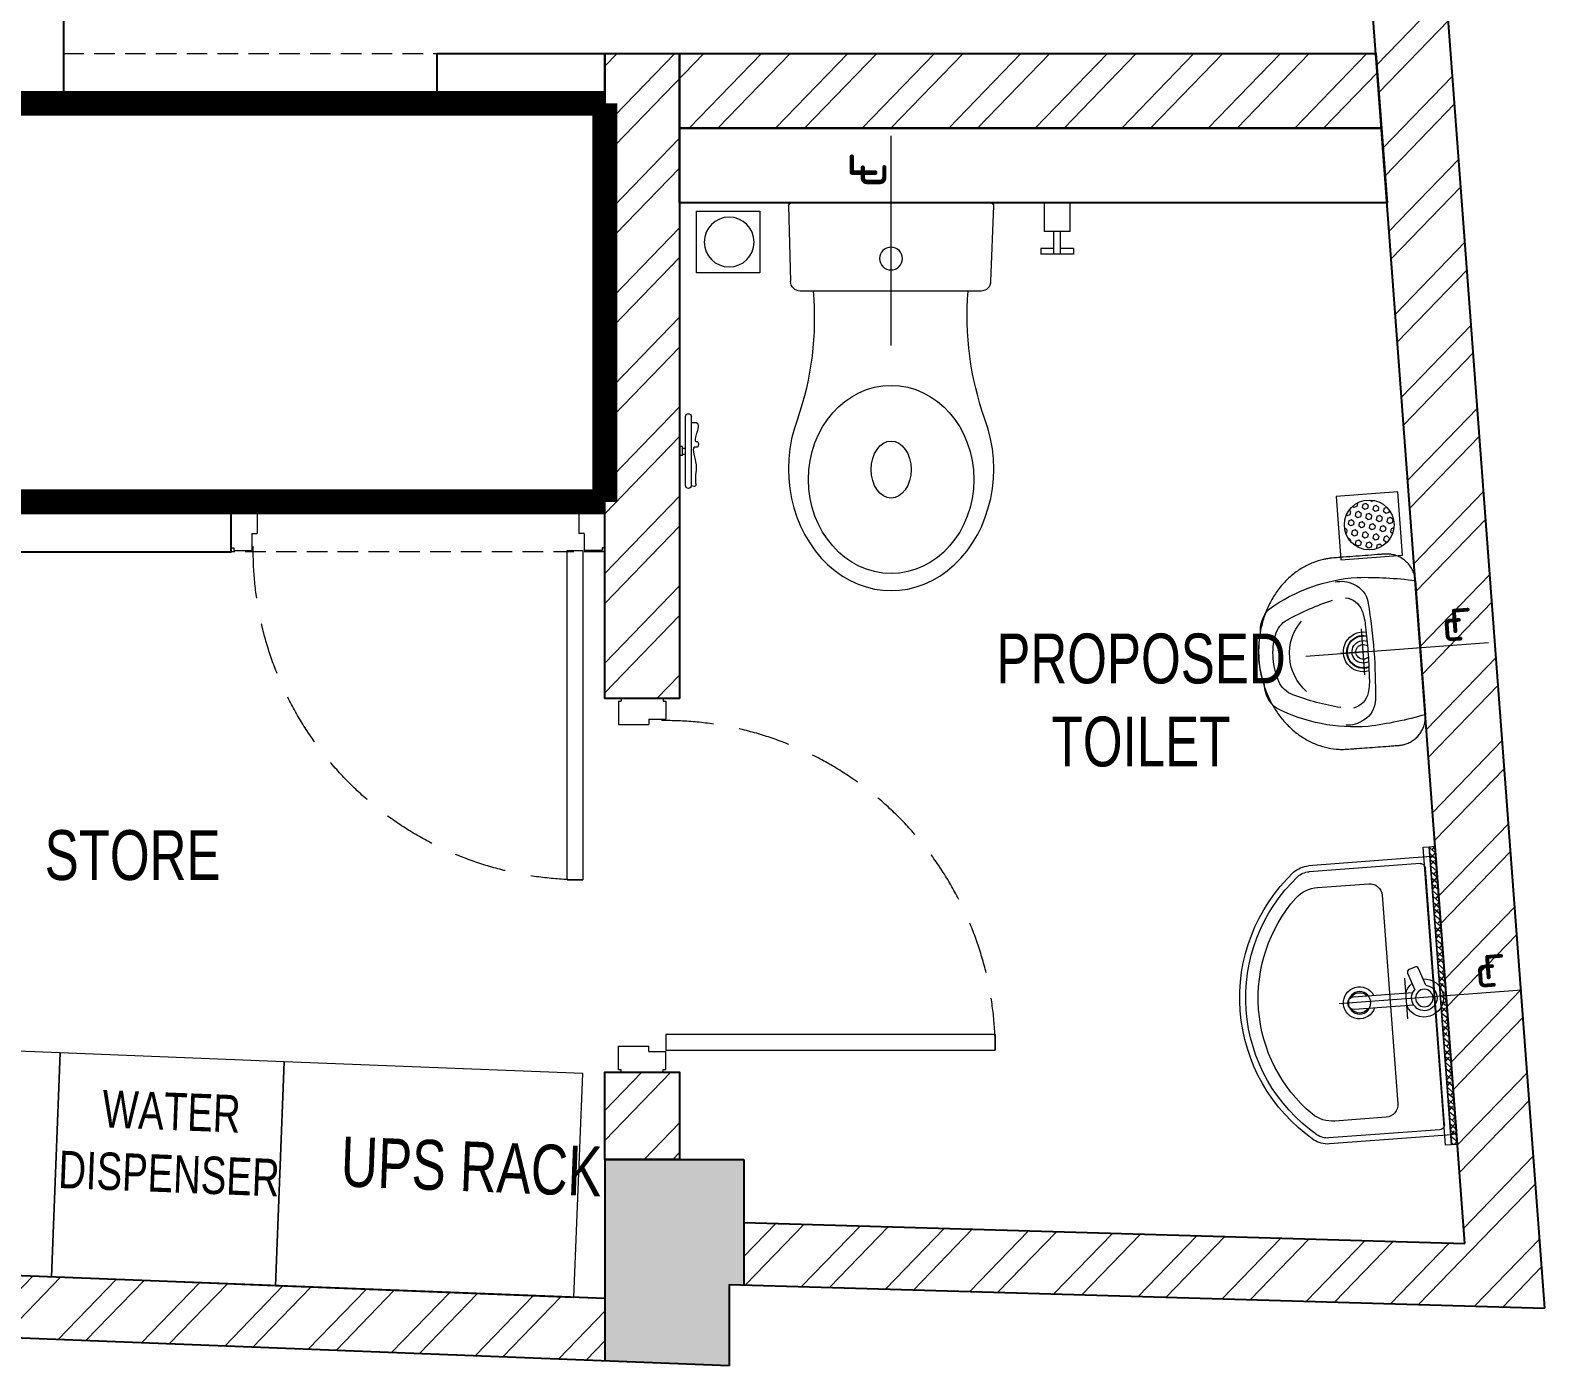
# Model space of a CAD drawing. Header units: feet. Extents: x 9718870 to 9738229, y -6297648 to -6292981.
# Drawn here: x 9735189 to 9738229, y -6297648 to -6294967 of the extents above; entities that cross this region are included whole.
import ezdxf

# ---------------------------------------------------------------- set-up
doc = ezdxf.new("R2010")
doc.units = ezdxf.units.FT
doc.header["$LTSCALE"] = 33
doc.header["$MEASUREMENT"] = 0
for name, pattern in [('a_p6_plan_L18$0$HIDDEN', [0.375, 0.25, -0.125]), ('ACAD_ISO03W100', [30, 12, -18]), ('CENTER', [2, 1.25, -0.25, 0.25, -0.25]), ('DOT2', [0.125, 0, -0.125]), ('HIDDEN', [9.524999999999995, 6.349999999999997, -3.174999999999998]), ('HIDDEN2', [4.7624999999999975, 3.174999999999998, -1.587499999999999])]:
    doc.linetypes.add(name, pattern=pattern)
doc.layers.add('A-WALL', color=1, linetype='Continuous')
doc.layers.add('column', color=10, linetype='Continuous')
for name, color, linetype, lineweight in [('A-WALL HATCH', 251, 'Continuous', 0), ('centerline-toilets', 2, 'CENTER', 13), ('column hatch', 5, 'Continuous', 0), ('Door', 2, 'Continuous', 13), ('ele', 252, 'Continuous', 13), ('Fhitting', 152, 'Continuous', 30), ('LENS-CURTAIN', 5, 'a_p6_plan_L18$0$HIDDEN', 9), ('LENS-DOOR', 34, 'Continuous', 20), ('LENS-PARTITION', 21, 'Continuous', 25), ('LENS-TEXT', 31, 'Continuous', 5), ('LENS_DIMENSION', 193, 'Continuous', 0), ('LENS_TEXT', 31, 'Continuous', 5), ('LK-FF&E WALL', 1, 'Continuous', 9), ('LK-TILES FINISH', 251, 'Continuous', 5), ('Mirror', 150, 'Continuous', 20), ('Panelling', 65, 'Continuous', 18), ('PARTITION', 22, 'Continuous', 30), ('Toilet', 5, 'Continuous', 9)]:
    doc.layers.add(name, color=color, linetype=linetype, lineweight=lineweight)
doc.styles.add('LK TXT', font='GILC____.TTF', dxfattribs={"height": 100})
doc.styles.get("Standard").update_dxf_attribs({"font": 'GILC____.TTF'})
pattern_1 = [(45.97157496966199, (-3680378.251317228, 5459376.023161983), (-89.7845111904361, 86.79001771686914), []), (45.97157496966199, (-3680319.393141025, 5459377.021326473), (-89.7845111904361, 86.79001771686914), [])]

# ---------------------------------------------------------------- blocks, each defined once
blk = doc.blocks.new('Wash Basin')
at = {"layer": 'PARTITION', "lineweight": 9}
h = blk.add_hatch(dxfattribs=at)
h.set_pattern_fill('ANSI38', color=256, scale=70, angle=989.9999999999998, style=0, double=1)
h.set_pattern_definition([(314.9999999999998, (-64.71346578747034, -33.32481618935708), (6.187184335382297, 6.187184335382283), []), (44.99999999999993, (-64.71346578747034, -33.32481618935708), (6.187184335382312, 18.56155300614686), [21.875, -13.125])])
h.paths.add_polyline_path([(300.0941287651658, -21.98777738737408), (-300.0941287651658, -22.00000000058208), (-300.0941287651658, -34.00000000058208), (300.0941287651658, -33.98777738737408)])
at = {"layer": 'centerline-toilets', "linetype": 'HIDDEN', "ltscale": 10}
blk.add_line((0, -238.0678792903709), (0, 129.808006190935), dxfattribs=at)
at = {"layer": 'Mirror', "ltscale": 0.5}
blk.add_lwpolyline([(-300.0941287651658, -34.00000000058208), (-300.0941287651658, -46.00000000058208), (300.0941287651658, -46.00000000058208), (300.0941287651658, -34.00000000058208)], close=True, dxfattribs=at)
at = {"layer": 'Panelling', "lineweight": 9}
blk.add_lwpolyline([(-300.0941287651658, -22.00000000058208), (-300.0941287651658, -34.00000000058208), (300.0941287651658, -34.00000000058208), (300.0941287651658, -22.00000000058208)], close=True, dxfattribs=at)
at = {"layer": 'Toilet', "ltscale": 100}
for p, q in [((-270, -22.00000000058208), (270, -22.00000000058208)), ((-280, -32.00000000058208), (-280, -278.3423135242919)), ((-268, -55.00000000058207), (-268, -278.3423135242919)), ((-258, -45.00000000058207), (258, -45.00000000058207)), ((268, -55.00000000058207), (268, -278.3423135242919)), ((280, -32.00000000058208), (280, -278.3423135242919)), ((-14.75394256017171, -88.57836779823992), (-14.58294607303105, -207.8757586760221)), ((10.97367832274176, -207.8757587235195), (10.80268183583394, -88.55792254640254))]:
    blk.add_line(p, q, dxfattribs=at)
blk.add_lwpolyline([(23.11144540272653, -61.62355844548438), (57.69729334814474, -73.5425448747119, -0.4142135623700193), (61.41500012157485, -81.17003832559566), (57.50521344458684, -92.51523855014239, -0.4142135623687794), (49.87771999370306, -96.23294532380532), (16.08098082058132, -84.58590182231274)], format="xyb", dxfattribs=at)
blk.add_lwpolyline([(40.65695853624492, -103.2068005428882), (-41.09953799587674, -103.2068005428882)], dxfattribs=at)
blk.add_lwpolyline([(-235, -264.0271915069043, 0.1918964941694492), (-217.1874080155976, -308.7300831892808, 0.4202357661762754), (217.1874080155976, -308.7300831893172, 0.191896494169451), (235, -264.0271915069115), (235, -160.5000000005821, 0.4142135623730951), (210, -135.5000000005821), (-210, -135.5000000005821, 0.4142135623730951), (-235, -160.5000000005821)], format="xyb", close=True, dxfattribs=at)
for centre, radius in [((-1.975630321074277, -66.50000000058208), 17.5), ((-1.975630321074277, -196.7635957537459), 22.5)]:
    blk.add_circle(centre, radius, dxfattribs=at)
for centre, radius, start, end in [((-270, -32.00000000058208), 10, 90, 180), ((270, -32.00000000058208), 10, 0, 90), ((-258, -55.00000000058207), 10, 90, 180), ((258, -55.00000000058207), 10, 0, 90), ((-1.975630321074277, -197.065354476148), 32.14736256360053, 113.0897544120751, 66.24597926171971), ((-1.975630321074277, -196.7635957537459), 20.45924138120723, 128.0403438055863, 237.2899289984687), ((-1.975630321074277, -196.7635957537459), 20.45924138120723, 304.4732923270086, 50.73322655079215), ((-230, -278.3423135242919), 50, 180, 218.4460647329942), ((-230, -278.3423135242919), 38, 180, 218.4460647329942), ((0, -89.25957125263085), 335.7404287479508, 219.3129523468507, 320.6870476531492), ((230, -278.3423135242919), 38, 321.5539352670057, 0), ((230, -278.3423135242919), 50, 321.5539352670057, 0), ((0, -89.26318603751132), 347.736813963071, 219.2825773815098, 320.7174226184902)]:
    blk.add_arc(centre, radius, start, end, dxfattribs=at)
for centre, major_axis, ratio, start_param, end_param in [((-1.975630321074277, -66.50000000058208), (-0.0007244262846731, 38.33493659709939), 0.9999999997470119, 4.720493185551212, 9.081981632517541), ((-1.975630321074277, -66.50000000058208), (-0.161652407392657, -25.55611315046938), 0.9999999997364025, 1.769108159146172, 7.074098355705205), ((-1.975630321074277, -66.50000000058208), (-0.0007244262846731, 38.33493659709939), 0.9999999997470119, 3.484555387064545, 4.08357603994855), ((-1.80463387700729, -207.8757586997708), (-9.035631208577575, 9.035631208577575), 0.9999999999964067, 0.7853981615407268, 3.926990815130519)]:
    blk.add_ellipse(centre, major_axis=major_axis, ratio=ratio, start_param=start_param, end_param=end_param, dxfattribs=at)
at = {"layer": 'centerline-toilets', "linetype": 'DOT2', "insert": (33.33187728072517, 61.84688704169094), "char_height": 75, "width": 495.826660318515, "attachment_point": 5, "rotation": 90}
blk.add_mtext('{\\fISOCPEUR|b0|i0|c0|p34;℄}', dxfattribs=at)
blk = doc.blocks.new('DLF-RSP-AR-CD-DWG-4DT-3113$0$X-TYPICAL TOILET UPPER FLOORS - 02$0$urinals')
at = {"layer": 'Toilet'}
for p, q in [((-4.5475e-12, -15.56661428403458), (-4.5475e-12, 8.286377168158651)), ((-46.09715475669872, -115.0000000000218), (46.09715475669327, -115.0000000000218)), ((-2.7285e-12, -105.4429753783333), (-2.7285e-12, -161.0971547567169))]:
    blk.add_line(p, q, dxfattribs=at)
blk.add_lwpolyline([(134.9999999999991, 0), (-134.9999999999991, 0, 0.0369487664006767), (-149.9999999999982, -116.1503670555612, 0.1380941034158666), (-99.77423321075003, -297.0872948749238, 0.2217213641091726), (-52.01775628641091, -317.8890631478586, 0.0626559245730378), (-8.49796933122e-05, -325.0000017671497, 0.0626559245730475), (52.01758632703338, -317.8890631478586, 0.2217207008690154), (99.77423321075003, -297.0872948749238, 0.1380941034158641), (149.9999999999982, -116.1503670555685, 0.0369487664006777)], format="xyb", close=True, dxfattribs=at)
for centre, radius, start, end in [((-94.27481093352071, -144.9234715912316), 47.11810289109449, 93.37081731520148, 154.4824387253665), ((-71.39627009237483, -149.8700101487557), 40.22765506777335, 106.7015627441882, 169.7250358418294), ((3.245766915242711, -1238.155136518551), 1144.670244824663, 90.16246512528313, 95.02645179237909), ((-50.51241933281471, -225.3451602337737), 118.5326152894133, 89.54541335481511, 105.8857460775884), ((-0.1277772639159593, -996.2166668547361), 890.7737006409425, 89.99178119205142, 93.18195442305822), ((-2.7285e-12, -115.0000000000218), 40, 167.4279671994436, 12.57203280055641), ((-2.7285e-12, -115.0000000000218), 33, 164.1813978616258, 15.81860213837415), ((-2.7285e-12, -115.0000000000218), 32, 163.604929760328, 16.39507023967201), ((-2.7285e-12, -115.0000000000218), 22.62135413059903, 155.6653304376655, 24.33466956233444), ((-2.7285e-12, -115.0000000000218), 14.7323792469192, 139.9108800322804, 40.08911996771955), ((-3.245766915251806, -1238.155136518551), 1144.670244824663, 84.9735482076209, 89.83753487471687), ((0.1277772639068644, -996.2166668547361), 890.7737006409425, 86.81804557694178, 90.0082188079486), ((50.51241933280562, -225.3451602337737), 118.5326152894133, 74.1142539224116, 90.45458664518488), ((71.39627009236665, -149.8700101487557), 40.22765506777335, 10.27496415817055, 73.29843725581178), ((94.27481093351253, -144.9234715912316), 47.11810289109449, 25.51756127463352, 86.62918268479851), ((-90.95333014834432, -152.7329236622463), 53.77394921319929, 148.4868266886055, 188.6401109395215), ((90.95333014833614, -152.7329236622463), 53.77394921319929, 351.3598890604785, 31.51317331139444), ((413.8982963433118, -38.37868533186702), 538.1616565584166, 193.993991329024, 204.5632062434074), ((-413.8982963433209, -38.37868533186702), 538.1616565584166, 335.4367937565926, 346.006008670976), ((-1.627792572718135, -165.2706388237202), 97.64476427368265, 224.9999999998895, 270.9551967833812), ((1.62779257270995, -165.2706388237202), 97.64476427368265, 269.0448032166188, 315.0000000001105), ((-30.08631462571975, -241.3059337647355), 50, 204.5632062434074, 250.460635897111), ((30.08631462571157, -241.3059337647355), 50, 289.539364102889, 335.4367937565926), ((-1.533770255527997, -160.8517433121305), 135.3705133602697, 250.460635897111, 270.6491845270783), ((1.533770255519812, -160.8517433121305), 135.3705133602697, 269.3508154729217, 289.539364102889)]:
    blk.add_arc(centre, radius, start, end, dxfattribs=at)
blk.add_open_spline([(135.0000000000218, 0), (105.3353530385498, 0), (75.67070607707728, 0), (-13.32323480733907, 2.274e-13), (-72.65252873028328, 2.274e-13), (-132.6900719520337, 2.274e-13), (-133.3983212508398, 2.274e-13), (-134.281768448908, 2.274e-13), (-134.4569663481699, 2.274e-13), (-134.747600608502, 2.274e-13), (-134.8630369695722, 2.274e-13), (-135.0060892340055, 2.274e-13), (-135.0064624712894, -1.193277512e-07), (-135.0170531848381, -2.2849590096e-06), (-135.0223488443722, -4.0993359107e-06), (-135.0382367304996, -1.1737902696e-05), (-135.0488298646186, -1.97575291168e-05), (-135.0806128910378, -5.26041751527e-05), (-135.1018064074043, -8.62189622239e-05), (-135.1654014043424, -0.0002222625089416), (-135.207817332803, -0.0003598904754654), (-135.3351225205075, -0.0009139553433215), (-135.4200691828771, -0.001471573562867), (-135.6751356392894, -0.0037122140454358), (-135.8454819154825, -0.005963027991811), (-136.3574010580367, -0.0150109124137998), (-136.6998544433754, -0.0241035279482276), (-137.7305242649482, -0.0607541935196423), (-138.4220536117127, -0.097686986413919), (-140.5080748643645, -0.2474448411821868), (-141.9140495439027, -0.3992694707415012), (-146.1615007839476, -1.02114614714037), (-149.0331357298746, -1.658535092420152), (-154.7518101202553, -3.41613828127015), (-157.5984620125504, -4.536659711778838), (-163.1465284251908, -7.264764980859354), (-165.8474082270705, -8.872454711613045), (-170.981741827156, -12.53873878342233), (-173.4146413081869, -14.5971666483058), (-177.906166885367, -19.08908202548741), (-179.9643754122968, -21.52215186033345), (-183.6301907623958, -26.65676477099555), (-185.2376312556147, -29.35775349851633), (-187.9652297344436, -34.90597265862334), (-189.0854937427912, -37.75266842165093), (-190.8425938294221, -43.47137026403243), (-191.4797371708415, -46.34298888964758), (-191.9919097605824, -49.84306461127676), (-192.077374217121, -50.50936302376794), (-192.2977468813131, -52.49991862553179), (-192.3966084331296, -53.81579509073117), (-192.4734941441805, -55.66879078878696), (-192.4883196677314, -56.21857700367218), (-192.496870256929, -56.88770939302139), (-192.4980415940107, -57.00997546670373), (-192.4992414002611, -57.19748434012058), (-192.4995479992234, -57.26283923326923), (-192.4998738983178, -57.37188175668461), (-192.4999546497274, -57.41559451898957), (-192.4999950294581, -57.47262341266742), (-192.4999998312229, -57.48595819937031), (-192.5000003243775, -57.52595679718206), (-192.4999999999782, -57.60927353243437), (-192.4999999999782, -57.72001920997377), (-192.4999999999782, -57.77539204874369), (-192.4999999999782, -57.94151056505302), (-192.4999999999782, -58.05225624259264), (-192.4999999999782, -58.38449327521129), (-192.4999999999782, -58.60598463029032), (-192.4999999999782, -59.27045869552739), (-192.4999999999782, -59.71344140568567), (-192.4999999999782, -61.04238953616004), (-192.4999999999782, -61.92835495647637), (-192.4999999999782, -64.58625121742534), (-192.4999999999782, -66.35818205805799), (-192.4999999999782, -71.67397457995594), (-192.4999999999782, -75.21783626122124), (-192.4999999999782, -85.84942130501715), (-192.4999999999782, -92.93714466754773), (-192.4999999999782, -114.2003147551393), (-192.4999999999782, -128.3757614802005), (-192.4999999999782, -146.0625065335298), (-192.4999999999782, -144.5738048617977), (-192.4999999999782, -149.2112419741259), (-192.4999999999782, -150.3373807581863), (-192.4999999999782, -153.7157971103672), (-192.4999999999782, -155.9680746784879), (-192.4999999999782, -158.5060066698138), (-192.4999999999782, -158.7916610930192), (-192.4999999999782, -159.2427020504906), (-192.4999999999782, -159.4080885847565), (-192.4999999999782, -159.6877588407215), (-192.4999999999782, -159.8020425624204), (-192.4999999999782, -159.9401879191086), (-192.4999999999782, -159.9640495540977), (-192.4999999999782, -160.0097689728666), (-192.499996421247, -160.0440525330155), (-192.4999643757641, -160.104952970559), (-192.4999385281542, -160.1354066471763), (-192.4998314906368, -160.2267780325826), (-192.4997208060357, -160.2877060969351), (-192.4992706129669, -160.4705315680455), (-192.4988129651545, -160.5924702530042), (-192.4969661832839, -160.9584502616815), (-192.4951032094926, -161.2026555415623), (-192.4876087275813, -161.9359178476325), (-192.4800716371877, -162.4256213779233), (-192.4497571986702, -163.8972417424418), (-192.4192763048381, -164.8816689491061), (-192.2963859407732, -167.8443601815493), (-192.1725217451708, -169.8320432125226), (-191.6702797904039, -175.8273667212115), (-191.1611082412308, -179.8674218867413), (-189.2689630843825, -190.9417939809036), (-187.5187975353817, -198.0301520545986), (-182.8335725814559, -212.1757821290298), (-179.8980525958225, -219.2325052385784), (-172.8234117350846, -233.0968568300414), (-168.6841000434473, -239.9037905012674), (-159.2549403987001, -253.0454586305236), (-153.9652371668557, -259.379470229105), (-142.3610169376685, -271.3688433516364), (-136.0469754966913, -277.0235842421638), (-122.5830627030569, -287.4852784505018), (-115.4339174138625, -292.2918274844595), (-100.5336337623292, -300.9411013099287), (-92.78333124286517, -304.7837051255591), (-76.93540386034736, -311.4502324650508), (-68.83856359988783, -314.2743166926488), (-52.54813771902468, -318.9094578767903), (-44.3551540822018, -320.7208905446411), (-28.09766422605981, -323.3885338293181), (-20.03351017174828, -324.2452316631242), (-9.424407998249535, -324.8186507928577), (-6.740670549843343, -324.9146929727227), (-2.541294352623708, -324.9908912051677), (-1.014315851566152, -325.0028880619856), (2.036791116084486, -324.9959492932932), (3.569827181100436, -324.9769325151441), (8.189732633019958, -324.8718838178048), (11.29743471029269, -324.7378363960885), (20.68934946575928, -324.1333461154121), (27.04290265062991, -323.4601654556735), (41.80139781238676, -321.2305755023596), (50.23999478411247, -319.4658943264186), (67.03734023472111, -314.8652250617469), (75.39541298363952, -312.0287856304914), (91.75936961286243, -305.2736148746307), (99.7643516501057, -301.3546813595407), (115.1434400448929, -292.4912148852103), (122.5165764177182, -287.5468142099547), (136.3756982075897, -276.758097672075), (142.8608430866302, -270.9142526187757), (154.7380516223206, -258.5122041911341), (160.1295767143733, -251.9547274426545), (169.6852635787454, -238.3524876585086), (173.8492842636328, -231.3085654467875), (180.8978067359608, -216.9779216659792), (183.7825645728694, -209.6919949490896), (188.3007156192507, -195.1140848347474), (189.9346737316168, -187.8227087036603), (191.1840609344508, -179.3163223890908), (191.3580380264129, -178.0039348904486), (191.8233173539161, -174.0784034933799), (192.057946061775, -171.4769170618926), (192.282645325045, -167.9054949954279), (192.3343052322775, -166.9187583098144), (192.4580821737554, -163.9678661429329), (192.4989909393634, -162.013038042752), (192.5000275633615, -159.9821342127634), (192.5000000000218, -159.9224785452215), (192.5000000000218, -159.79307529839), (192.5000000000218, -159.7283736749743), (192.5000000000218, -159.5342688047269), (192.5000000000218, -159.4048655578954), (192.5000000000218, -159.0166558174007), (192.5000000000218, -158.7578493237377), (192.5000000000218, -157.9814298427484), (192.5000000000218, -157.4638168554225), (192.5000000000218, -155.9109778934439), (192.5000000000218, -154.8757519187916), (192.5000000000218, -151.7700739948347), (192.5000000000218, -149.6996220455301), (192.5000000000218, -143.4882661976162), (192.5000000000218, -144.347362299007), (192.5000000000218, -131.9246506031793), (192.5000000000218, -123.642842805961), (192.5000000000218, -98.79741941430552), (192.5000000000218, -82.23380381986885), (192.5000000000218, -64.84578365063203), (192.5000000000218, -64.0213790758321), (192.5000000000218, -61.54816535143254), (192.5000000000218, -59.89935620183292), (192.5000000000218, -58.00998844622473), (192.5000000000218, -57.76942984021594), (192.5000000000218, -57.49274907784002), (192.499998838924, -57.47911258059002), (192.4999756668194, -57.44431269662868), (192.4999561805543, -57.4269094915121), (192.4998739944462, -57.37469011354438), (192.499787567282, -57.3398641780534), (192.4994331634852, -57.23534753620175), (192.4990700643893, -57.16561799409532), (192.4975985787632, -56.95627575957587), (192.4961080012763, -56.81650945311571), (192.4900940107291, -56.39661016926675), (192.4840282944246, -56.11587673401686), (192.4595555625769, -55.2713907425973), (192.4348721360084, -54.70535101709879), (192.3348933918678, -52.99906669626466), (192.2336529024164, -51.85063392816892), (191.8201097009723, -48.38130602370188), (191.3976066809859, -46.03606142272087), (190.0123624707134, -40.43900391265924), (188.9035838720251, -37.18247124511481), (186.0547772968666, -30.82026903956307), (184.3144513501752, -27.71555679796666), (180.2457153816676, -21.83694617079323), (177.9175711211701, -19.06409479178683), (172.7827831035551, -14.00634504821505), (169.9769390510123, -11.72221112323927), (164.0463850254914, -7.747615767943671), (160.9227285040119, -6.057372140880033), (154.5371660888572, -3.309309329362349), (151.2761959855666, -2.251153484609176), (144.7863564140075, -0.7410639178328893), (141.558048455473, -0.2884559583496866), (137.2641564939213, -0.0330454220411411), (136.1252210402749, 0), (135.0000000000218, 0)], degree=3, knots=[0, 0, 0, 0, 0.3296071884608014, 0.3296071884608014, 0.9888215653824044, 0.9888215653824044, 0.9966910020358062, 0.9966910020358062, 0.9986376453609405, 0.9986376453609405, 0.9999202715950525, 0.9999202715950525, 1.000227114965755, 1.000227114965755, 1.000533958336457, 1.000533958336457, 1.001147645077862, 1.001147645077862, 1.002375018560673, 1.002375018560673, 1.004829765526294, 1.004829765526294, 1.009739259457536, 1.009739259457536, 1.019558247320021, 1.019558247320021, 1.039196223044989, 1.039196223044989, 1.078472174494926, 1.078472174494926, 1.1570240773948, 1.1570240773948, 1.314127883194549, 1.314127883194549, 1.471231688994297, 1.471231688994297, 1.628335494794045, 1.628335494794045, 1.785439300593793, 1.785439300593793, 1.942543106393542, 1.942543106393542, 2.09964691219329, 2.09964691219329, 2.256750717993039, 2.256750717993039, 2.413854523792787, 2.413854523792787, 2.45094359105979, 2.45094359105979, 2.525121725593796, 2.525121725593796, 2.55664088826819, 2.55664088826819, 2.563698676682492, 2.563698676682492, 2.567478738951607, 2.567478738951607, 2.570009988159922, 2.570009988159922, 2.570782632421826, 2.570782632421826, 2.572327920945634, 2.572327920945634, 2.573873209469442, 2.573873209469442, 2.576963786517057, 2.576963786517057, 2.583144940612287, 2.583144940612287, 2.595507248802747, 2.595507248802747, 2.620231865183668, 2.620231865183668, 2.669681097945509, 2.669681097945509, 2.768579563469191, 2.768579563469191, 2.966376494516556, 2.966376494516556, 3.361970356611286, 3.361970356611286, 3.459960077400161, 3.459960077400161, 3.491387206257657, 3.491387206257657, 3.55424146397265, 3.55424146397265, 3.562213215317918, 3.562213215317918, 3.566828653483477, 3.566828653483477, 3.570017966647174, 3.570017966647174, 3.57068387273989, 3.57068387273989, 3.57129385740351, 3.57129385740351, 3.57190384206713, 3.57190384206713, 3.573123811394369, 3.573123811394369, 3.575563750048849, 3.575563750048849, 3.580443627357808, 3.580443627357808, 3.590203381975726, 3.590203381975726, 3.609722891211562, 3.609722891211562, 3.648761909683234, 3.648761909683234, 3.726839946626579, 3.726839946626579, 3.861362010243008, 3.861362010243008, 3.995884073859437, 3.995884073859437, 4.130406137475866, 4.130406137475866, 4.264928201092295, 4.264928201092295, 4.399450264708724, 4.399450264708724, 4.533972328325153, 4.533972328325153, 4.668494391941582, 4.668494391941582, 4.803016455558011, 4.803016455558011, 4.93753851917444, 4.93753851917444, 5.072060582790869, 5.072060582790869, 5.118026198867305, 5.118026198867305, 5.144558031518944, 5.144558031518944, 5.171089864170584, 5.171089864170584, 5.224153529473863, 5.224153529473863, 5.330280860080422, 5.330280860080422, 5.468862833682332, 5.468862833682332, 5.607444807284243, 5.607444807284243, 5.746026780886153, 5.746026780886153, 5.884608754488064, 5.884608754488064, 6.023190728089974, 6.023190728089974, 6.161772701691885, 6.161772701691885, 6.300354675293795, 6.300354675293795, 6.438936648895706, 6.438936648895706, 6.577518622497616, 6.577518622497616, 6.60287550622664, 6.60287550622664, 6.653589273684687, 6.653589273684687, 6.673028302144214, 6.673028302144214, 6.711906359063266, 6.711906359063266, 6.71371198576324, 6.71371198576324, 6.715517612463215, 6.715517612463215, 6.719128865863165, 6.719128865863165, 6.726351372663065, 6.726351372663065, 6.740796386262864, 6.740796386262864, 6.769686413462464, 6.769686413462464, 6.827466467861662, 6.827466467861662, 6.943026576660058, 6.943026576660058, 7.174146794256852, 7.174146794256852, 7.63638722945044, 7.63638722945044, 7.659393868747179, 7.659393868747179, 7.705407147340659, 7.705407147340659, 7.712120410764156, 7.712120410764156, 7.713128470941848, 7.713128470941848, 7.71413653111954, 7.71413653111954, 7.716152651474923, 7.716152651474923, 7.720184892185691, 7.720184892185691, 7.728249373607226, 7.728249373607226, 7.744378336450297, 7.744378336450297, 7.776636262136437, 7.776636262136437, 7.841152113508718, 7.841152113508718, 7.970183816253281, 7.970183816253281, 8.148440131053812, 8.148440131053812, 8.32669644585434, 8.32669644585434, 8.504952760654874, 8.504952760654874, 8.683209075455405, 8.683209075455405, 8.861465390255937, 8.861465390255937, 9.039721705056468, 9.039721705056468, 9.217978019857, 9.217978019857, 9.283185307179586, 9.283185307179586, 9.283185307179586, 9.283185307179586], dxfattribs=at)
blk = doc.blocks.new('jALI')
at = {"layer": 'Toilet', "ltscale": 5}
h = blk.add_hatch(dxfattribs=at)
h.set_pattern_fill('HEX', color=256, scale=50, angle=135, double=1)
h.set_pattern_definition([(135, (-344825.8629864738, 460708.1869492117), (-7.654655446197432, -7.65465544619743), [6.25, -12.5]), (255, (-344825.8629864738, 460708.1869492117), (10.4564537967226, -2.80179835052517), [6.25, -12.5]), (195, (-344830.2824038562, 460712.6063665941), (2.801798350525164, -10.4564537967226), [6.25, -12.5])])
edge = h.paths.add_edge_path()
edge.add_arc((-393187.5478222936, 163647.6289079433), 50, -90, 270)
blk.add_lwpolyline([(-393249.5478222936, 163581.8745342398), (-393125.5478222936, 163581.8745342398), (-393125.5478222936, 163709.3782789116), (-393249.5478222936, 163709.3782789116)], close=True, dxfattribs=at)
blk.add_circle((-393187.5478222936, 163647.6289079433), 50, dxfattribs=at)
blk = doc.blocks.new('Urinal')
at = {"layer": 'centerline-toilets', "linetype": 'HIDDEN', "ltscale": 10}
blk.add_line((0, 230.8758839690709), (0, -137.000001512235), dxfattribs=at)
at = {"layer": 'Fhitting', "lineweight": 0, "ltscale": 0.5, "rotation": 180}
blk.add_blockref('DLF-RSP-AR-CD-DWG-4DT-3113$0$X-TYPICAL TOILET UPPER FLOORS - 02$0$urinals', (0, -4.656613e-10), dxfattribs=at)
at = {"layer": 'Fhitting', "lineweight": 0, "ltscale": 0.5, "xscale": -1, "rotation": 90}
blk.add_blockref('jALI', (163394.4367869734, -393103.5478222946), dxfattribs=at)
at = {"layer": 'centerline-toilets', "linetype": 'DOT2', "insert": (-31.35624695965089, -69.03888236299099), "char_height": 75, "width": 495.826660318515, "attachment_point": 5, "rotation": 269.99999999999994}
blk.add_mtext('{\\fISOCPEUR|b0|i0|c0|p34;℄}', dxfattribs=at)
blk = doc.blocks.new('*U50')
at = {"layer": 'LENS-DOOR'}
for p, q in [((547491.5340860761, 1778573.7924707), (547491.5340860656, 1779235.250802662)), ((547522.784086071, 1779235.250802675), (547491.5340860656, 1779235.250802662)), ((547522.784086071, 1779235.250802675), (547522.7840860628, 1778573.792470713)), ((547447.2632527373, 1778568.584137381), (547452.47158606, 1778568.584137381)), ((547447.263252747, 1778484.134138706), (547447.2632527373, 1778568.584137381)), ((547452.4715860507, 1778573.792470734), (547488.9299194042, 1778573.7924707)), ((547452.47158606, 1778568.584137381), (547452.4715860507, 1778573.792470734)), ((547488.9299194128, 1778539.938304102), (547488.9299194042, 1778573.7924707)), ((547522.7840860628, 1778573.792470713), (547491.5340860761, 1778573.7924707)), ((548192.0549194112, 1778573.792470735), (548155.5965860668, 1778573.792470727)), ((548155.5965860802, 1778539.938304124), (548155.5965860668, 1778573.792470727)), ((548192.0549194157, 1778568.584137383), (548192.0549194112, 1778573.792470735)), ((548197.2632527313, 1778568.584137406), (548192.0549194157, 1778568.584137383)), ((548197.2632527527, 1778484.134138698), (548197.2632527313, 1778568.584137406)), ((547488.9299194128, 1778539.938304102), (547499.3465860789, 1778539.938304074)), ((547499.3465860636, 1778478.925805333), (547499.3465860789, 1778539.938304074)), ((548145.1799194103, 1778478.925805379), (548145.1799194093, 1778539.938304106)), ((548155.5965860802, 1778539.938304124), (548145.1799194093, 1778539.938304106)), ((547447.263252747, 1778484.134138706), (547452.4715860719, 1778484.134138706)), ((547452.4715860719, 1778478.925805353), (547452.4715860719, 1778484.134138706)), ((547452.4715860719, 1778478.925805353), (547499.3465860636, 1778478.925805333)), ((548192.0549194114, 1778478.925805387), (548145.1799194103, 1778478.925805379)), ((548192.0549194114, 1778478.925805387), (548192.0549194114, 1778484.134138698)), ((548197.2632527527, 1778484.134138698), (548192.0549194114, 1778484.134138698))]:
    blk.add_line(p, q, dxfattribs=at)
at = {"layer": 'LENS-DOOR', "color": 7, "linetype": 'HIDDEN2', "extrusion": (0, 0, -0.9999999999999998)}
blk.add_ellipse((547491.5340860761, 1778573.7924707), major_axis=(661.4583333320758, 0.0034430872082161), ratio=0.9999999979146821, start_param=-1.570791121506941, end_param=0.0512086788949202, dxfattribs=at)
blk = doc.blocks.new('WC')
at = {"layer": 'centerline-toilets', "linetype": 'HIDDEN', "ltscale": 10}
blk.add_line((0, 286.2958382707602), (0, -134.6853325402244), dxfattribs=at)
at = {"layer": 'Toilet'}
for p, q in [((-412.7979797990993, 566.9391568473073), (-412.7979797990993, 428.9391568473075)), ((-400.7979797990993, 566.9391568473073), (-400.7979797990993, 428.9391568473075)), ((-418.7979797990992, 506.9391568473074), (-424.7979797990992, 506.9391568473074)), ((-424.7979797990992, 506.9391568473074), (-424.7979797990992, 488.9391568473074)), ((-418.7979797990992, 488.9391568473074), (-424.7979797990992, 488.9391568473074)), ((-418.7979797990992, 506.9391568473074), (-418.7979797990992, 488.9391568473074)), ((-418.7979797990992, 503.9391568473075), (-412.7979797990993, 503.9391568473075)), ((-418.7979797990992, 491.9391568473074), (-412.7979797990993, 491.9391568473074)), ((-205.7725320039317, 5.926001816396819), (-201.7160837631672, 157.2330230183852)), ((180.5927414200269, 176.815278308868), (-182.556142896181, 176.815278308868)), ((205.7725320039317, 5.926001816396819), (199.7526822867803, 157.2330230183852)), ((-200.0543949760031, 0), (200.0543949760031, 0))]:
    blk.add_line(p, q, dxfattribs=at)
at = {"layer": 'Toilet', "ltscale": 100}
for p, q in [((366.0861393199302, 102.9920874625677), (300.3083048430271, 102.9920874625095)), ((300.30830484326, 91.54852218885208), (300.3083048430271, 102.9920874625095)), ((326.331082917517, 91.54852218885208), (300.30830484326, 91.54852218885208)), ((326.331082917517, 102.9920874625095), (326.331082917517, 57.21782636787975)), ((340.063361245906, 102.9920874625095), (340.0633612461388, 57.21782636787975)), ((366.086139320163, 91.54852218891027), (340.0633612461388, 91.54852218885208)), ((366.086139320163, 91.54852218891027), (366.086139320163, 102.9920874625677)), ((307.1744440074545, -4.074536e-10), (307.1744440074545, 57.21782636787975)), ((359.2200001559686, 57.21782636793796), (307.1744440074545, 57.21782636787975)), ((359.2200001559686, 57.21782636793796), (359.2200001559686, -3.49246e-10)), ((359.2200001559686, -3.49246e-10), (307.1744440074545, -4.074536e-10))]:
    blk.add_line(p, q, dxfattribs=at)
at = {"layer": 'Toilet'}
blk.add_circle((-0.2857134367804974, 111.5676235100181), 22.88713054731488, dxfattribs=at)
for centre, radius, start, end in [((-406.7979797990992, 566.9391568473073), 6, 0, 180), ((-406.7979797990992, 428.9391568473075), 6, 180, 0), ((-776.4252137581352, 231.0819697503539), 622.2680866278017, 354.9970003378784, 19.06186307169785), ((776.0328844110481, 226.3990844733362), 623.4432827196409, 160.519589047048, 184.5616761992302), ((-182.4380497655365, 157.5352372747657), 19.28040269973926, 90.35094080903318, 180.8981301276673), ((180.4746482893824, 157.5352372747657), 19.28040269973926, 359.1018698723327, 89.64905919096681), ((-200.0543949760031, 5.72178263682872), 5.72178263682872, 177.9545915110681, 270), ((200.0543949760031, 5.72178263682872), 5.72178263682872, 270, 2.045408488931865)]:
    blk.add_arc(centre, radius, start, end, dxfattribs=at)
at = {"layer": 'Toilet', "extrusion": (0, 0, -1)}
for centre, major_axis, ratio, start_param, end_param in [((0, 533.5337650458841), (-8.43e-14, -244.6286735628217), 0.8420279271674843, 7.436325980537995, 11.41322994100081), ((0, 535.0673360529563), (-1.97e-14, -57.2178263682872), 0.7, 1.570796326794896, 7.853981633974482)]:
    blk.add_ellipse(centre, major_axis=major_axis, ratio=ratio, start_param=start_param, end_param=end_param, dxfattribs=at)
blk.add_ellipse((0, 555.0129157723858), major_axis=(-6.5e-14, -188.8188270153477), ratio=0.8787878787878787, dxfattribs=at)
at = {"layer": 'Toilet'}
blk.add_open_spline([(-400.7979797990993, 440.9812579345889), (-397.1017245875382, 440.5392413198887), (-384.272368182084, 439.0050429589682), (-388.9986424445753, 459.3206578283151), (-395.6177634203054, 479.7532535305932), (-385.6000390281565, 477.9531818908857), (-385.8943579708215, 491.277749300945), (-402.6759011854702, 487.229470669479), (-384.8389140961484, 532.0884480134423), (-395.5184431350181, 546.6368104346082), (-390.8815714643073, 570.2364144729171), (-397.1683210631592, 568.7960733613664), (-400.7979797990993, 567.9644915373938)], degree=3, knots=[0, 0, 0, 0, 9.744971934705973, 33.82388686810737, 47.58355076290899, 49.4979151278385, 60.56050204634084, 63.82228440520703, 93.50801890349248, 135.7569247839274, 141.9043522613065, 150.3019062020757, 150.3019062020757, 150.3019062020757, 150.3019062020757], dxfattribs=at)
at = {"layer": 'Fhitting', "lineweight": 0, "ltscale": 0.5, "rotation": 270}
blk.add_blockref('jALI', (-163972.8745342343, -393109.1750712174), dxfattribs=at)
at = {"layer": 'centerline-toilets', "linetype": 'DOT2', "insert": (-35.88272588187829, -56.91358223470706), "char_height": 85.8267395524308, "width": 567.4024751774504, "attachment_point": 5, "rotation": 270}
blk.add_mtext('{\\fISOCPEUR|b0|i0|c0|p34;℄}', dxfattribs=at)
blk = doc.blocks.new('A$C635e79d1')
at = {"layer": 'A-WALL HATCH'}
h = blk.add_hatch(dxfattribs=at)
h.set_pattern_fill('ANSI32', color=256, scale=333, angle=0.9715749696619951)
h.set_pattern_definition(pattern_1)
h.paths.add_polyline_path([(0, 0), (-296.1035385048017, 3959.647966960445), (-446.5223604412749, 3959.647966960445), (-160.1195399882272, 129.7229634765535), (-1607.404588737525, 171.9323785249144), (-1607.404588737525, 46.87922914326191)])
h.paths.add_polyline_path([(-573.5311698438599, 4086.65677636303), (-573.5311698438599, 4236.756084981374), (-1918.525867813267, 4285.706376308575), (-1918.525867813267, 4135.607067691162)])
h.paths.add_polyline_path([(-2197.945248500444, 4145.776371782646), (-2197.945248500444, 4295.875680401922), (-6348.826742853969, 4446.944572139531), (-6386.462919426151, 4447.095523073338), (-6386.462919426151, 4298.215010041371)])
h.paths.add_polyline_path([(-6665.882300113328, 4298.215010041371), (-6665.882300113328, 4448.216216521337), (-10828.79761124588, 4464.912810374051), (-10831.73773252219, 4314.923396112397)])
h.paths.add_polyline_path([(-11111.10344608593, 4320.399576798081), (-11108.16368204728, 4470.370766656473), (-15226.02003991697, 4551.089776836335), (-15227.35396131035, 4551.072375294753), (-15225.39850090816, 4401.048777633347)])
h.paths.add_polyline_path([(-15504.79458244517, 4397.44028743729), (-15506.7495692037, 4547.42754699476), (-19035.33908199891, 4501.395674796775), (-19035.33908199891, 4351.382911648602)])
h = blk.add_hatch(dxfattribs=at)
h.set_pattern_fill('ANSI32', color=256, scale=333, angle=0.9715749696619951)
h.set_pattern_definition([(45.97157496966199, (0, 0), (-89.7845111904361, 86.79001771686914), []), (45.97157496966199, (58.85817620366919, 0.9981644895140362), (-89.7845111904361, 86.79001771686914), [])])
h.paths.add_polyline_path([(-1736.823969424702, 473.9411879274994), (-1886.823969424702, 473.9411879274994), (-1886.823969424702, 298.9411879274994), (-1736.823969424702, 298.9411879274994)])
h.paths.add_polyline_path([(-1736.823969424702, 2518.767562383786), (-1886.823969424702, 2518.767562383786), (-1886.823969416087, 1223.941187927266), (-1736.823969416087, 1223.941187927266)])
h.paths.add_polyline_path([(-338.7729367760867, 2518.767562383786), (-1736.823969424702, 2518.767562429173), (-1736.823969379315, 2368.767562429174), (-327.5558964870788, 2368.767562383786)])
h = blk.add_hatch(dxfattribs=at)
h.set_pattern_fill('ANSI32', color=256, scale=333, angle=0.9715749696619951)
h.set_pattern_definition(pattern_1)
h.paths.add_polyline_path([(-15172.44541086722, 61.22142706625163), (-15177.06422835123, 186.1360640190541), (-18629.34465987794, 58.48526499234139), (-18629.34465987794, -66.60015638917685)])
h.paths.add_polyline_path([(-10769.99590689409, 101.7303836457431), (-10768.96556506212, 226.7409464810044), (-14872.45124911051, 197.3993689194321), (-14867.83037882577, 72.42921452969313)])
h.paths.add_polyline_path([(-6306.068119521253, 58.20090900547802), (-6305.037898403592, 183.1968262270093), (-10489.55567423906, 224.4380394890904), (-10490.58589536138, 99.44212226755917)])
h.paths.add_polyline_path([(-1886.823969424702, -105.5731705985963), (-1886.823969424702, 19.52180724777281), (-6025.628007539548, 180.8939237128943), (-6026.661944428458, 55.44717481918633), (-6013.204152048565, 55.31453930027783)])
at = {"layer": 'column hatch'}
h = blk.add_hatch(color=251, dxfattribs=at)
h.dxf.hatch_style = 1
h.paths.add_polyline_path([(-10834.22690539062, 4187.938981093465), (-10828.79796847608, 4464.894586352631), (-11108.16368204728, 4470.370766656473), (-11113.59261896089, 4193.415161412209)])
h.paths.add_polyline_path([(-6386.462919426151, 4171.206200638786), (-6386.462919426151, 4447.095523073338), (-6665.882300113328, 4448.216216521337), (-6665.882300113328, 4171.206200638786)])
h.paths.add_polyline_path([(-1918.525867813267, 4018.767562383786), (-1918.525867813267, 4285.706376308575), (-2197.945248500444, 4295.875680401922), (-2197.945248500444, 4018.767562383786)])
h.paths.add_polyline_path([(-296.1035385048017, 3959.647966960445), (-316.1252060700208, 4227.387946255505), (-573.5311698438599, 4236.756084981374), (-573.5311698438599, 3959.647966960445)])
h.paths.add_polyline_path([(-1636.823969424702, -115.3206794783473), (-1636.823969424702, 47.73723210021853), (-1607.404588737525, 46.87922914326191), (-1607.404588737525, 298.9411879274994), (-1886.823969424702, 298.9411879274994), (-1886.823969424702, -105.5731705985963)])
h.paths.add_polyline_path([(-10490.58589536138, 99.44212226755917), (-10487.25276724994, 503.8479303121566), (-10766.66265807394, 506.1508373003452), (-10769.99590689409, 101.7303836457431), (-10742.62270343676, 101.9261130895465)])
h.paths.add_polyline_path([(-6026.661944428458, 55.44717481918633), (-6023.325100592337, 460.3038108292967), (-6302.73499142006, 462.6067178063094), (-6306.068119521253, 58.20090900547802)])
h.paths.add_polyline_path([(-14867.83243166003, 72.4847328606993), (-14882.77594608906, 476.6279332004487), (-15187.38892529718, 465.3646274060011), (-15172.44541086722, 61.22142706625163)])
h.paths.add_polyline_path([(-18629.34465987794, -66.60015638917685), (-18629.34465987794, 591.9222679361701), (-18909.84301469242, 591.9222679361701), (-18833.13359271828, -74.1354133374989)])
h.paths.add_polyline_path([(-19035.33908177589, 4122.767052731847), (-19035.33908199891, 4501.395674796775), (-19358.29041571542, 4497.182644499466), (-19315.19223155547, 4122.76717027463)])
h.paths.add_polyline_path([(-15223.74316397682, 4274.050756406039), (-15227.35396131035, 4551.072375294753), (-15506.7495692037, 4547.42754699476), (-15503.13881210796, 4270.409015139565)])
at = {"layer": 'A-WALL'}
for p, q in [((0, 0), (-316.1252060700208, 4227.387946255505)), ((-160.1195399882272, 129.7229634765535), (-446.5223604412749, 3959.647966960445)), ((-1886.823969424702, 19.52180724777281), (-6025.628021960147, 180.8939242754131)), ((-1607.404588737525, 171.9323785249144), (-160.1195399882272, 129.7229634765535)), ((-1636.823969424702, -115.3206794783473), (-6013.204152048565, 55.31453930027783)), ((-1636.823969424702, 47.73723210021853), (0, 0))]:
    blk.add_line(p, q, dxfattribs=at)
for points in [[(-1736.823969187885, 1223.941187927266), (-1886.823969187885, 1223.941187927266), (-1886.823969424702, 2518.767562383786), (-1736.823969424702, 2518.767562383786)], [(-327.5558964870788, 2368.767562383786), (-1736.823969402008, 2368.767562429174), (-1736.823969402008, 2518.767562429174), (-338.7729367760867, 2518.767562383786)], [(-316.3388562001435, 2218.767562411501), (-1736.823969402008, 2218.767562411501), (-1736.823969402008, 2368.767562429174), (-327.5558964870788, 2368.767562383786)], [(-1736.823969424702, 298.9411879274994), (-1886.823969424702, 298.9411879274994), (-1886.823969424702, 473.9411879274994), (-1736.823969424702, 473.9411879274994)]]:
    blk.add_lwpolyline(points, close=True, dxfattribs=at)
at = {"layer": 'column'}
for p, q in [((-1886.823969424702, 298.9411879274994), (-1886.823969424702, -105.5731705985963)), ((-1886.823969424702, 298.9411879274994), (-1607.404588737525, 298.9411879274994)), ((-1607.404588737525, 298.9411879274994), (-1607.404588737525, 46.87922914326191)), ((-1636.823969424702, 47.73723210021853), (-1636.823969424702, -115.3206794783473))]:
    blk.add_line(p, q, dxfattribs=at)
at = {"layer": 'Door', "xscale": -1, "rotation": 270}
blk.add_blockref('*U50', (-1780338.183107468, -546973.3220648144), dxfattribs=at)
at = {"layer": 'ele', "color": 0, "lineweight": -2, "xscale": -1}
for name, p, rotation in [('WC', (-1312.025989494017, 2218.767562411501), 180), ('Urinal', (-249.5940120526039, 1326.22136803394), 94.2766338624731), ('Wash Basin', (-175.454831471842, 629.8110134994776), 274.2766338624731)]:
    blk.add_blockref(name, p, dxfattribs=dict(at, rotation=rotation))
blk = doc.blocks.new('*U45')
at = {"layer": 'LENS-DOOR'}
for p, q in [((548121.7424194189, 1779235.250802667), (548121.7424194121, 1778573.792470707)), ((548121.7424194189, 1779235.250802667), (548152.9924194244, 1779235.250802653)), ((548152.9924193986, 1778573.792470693), (548152.9924194244, 1779235.250802653)), ((547447.2632527449, 1778568.584137414), (547452.4715860604, 1778568.584137391)), ((547447.2632527215, 1778484.134138707), (547447.2632527449, 1778568.584137414)), ((547452.4715860653, 1778573.792470743), (547488.9299194093, 1778573.792470734)), ((547452.4715860604, 1778568.584137391), (547452.4715860653, 1778573.792470743)), ((547488.9299193954, 1778539.938304132), (547488.9299194093, 1778573.792470734)), ((548121.7424194121, 1778573.792470707), (548152.9924193986, 1778573.792470693)), ((548192.054919424, 1778573.792470725), (548155.5965860707, 1778573.792470693)), ((548155.5965860611, 1778539.938304095), (548155.5965860707, 1778573.792470693)), ((548192.0549194146, 1778568.584137372), (548192.054919424, 1778573.792470725)), ((548197.2632527373, 1778568.584137372), (548192.0549194146, 1778568.584137372)), ((548197.2632527256, 1778484.134138697), (548197.2632527373, 1778568.584137372)), ((547488.9299193954, 1778539.938304132), (547499.3465860662, 1778539.938304113)), ((547499.3465860639, 1778478.925805386), (547499.3465860662, 1778539.938304113)), ((548145.179919409, 1778478.925805326), (548145.179919395, 1778539.938304067)), ((548155.5965860611, 1778539.938304095), (548145.179919395, 1778539.938304067)), ((547447.2632527215, 1778484.134138707), (547452.4715860627, 1778484.134138707)), ((547452.4715860627, 1778478.925805396), (547452.4715860627, 1778484.134138707)), ((547452.4715860627, 1778478.925805396), (547499.3465860639, 1778478.925805386)), ((548192.0549194006, 1778478.925805345), (548145.179919409, 1778478.925805326)), ((548192.0549194006, 1778478.925805345), (548192.0549194006, 1778484.134138698)), ((548197.2632527256, 1778484.134138697), (548192.0549194006, 1778484.134138698))]:
    blk.add_line(p, q, dxfattribs=at)
at = {"layer": 'LENS-DOOR', "color": 7, "linetype": 'HIDDEN2'}
blk.add_ellipse((548152.9924193986, 1778573.792470693), major_axis=(-661.4583333306382, 0.003443102111827), ratio=0.9999999979146821, start_param=-1.570791121506941, end_param=0.0512086788949202, dxfattribs=at)

msp = doc.modelspace()

# ---------------------------------------------------------------- linework, layer by layer
at = {"layer": 'LENS-CURTAIN', "ltscale": 5}
for points in [[(9736005.19428711, -6295113.713365285), (9735255.19428711, -6295113.713365285), (9735255.19428711, -6295013.713365285), (9736005.19428711, -6295013.713365285)], [(9736341.901473278, -6296013.713364929), (9735591.901473278, -6296013.713364929), (9735591.901473278, -6295913.713364929), (9736341.901473278, -6295913.713364929)]]:
    msp.add_lwpolyline(points, close=True, dxfattribs=at)
at = {"layer": 'LENS-PARTITION'}
for points in [[(9735155.19428711, -6293354.838121501), (9735255.19428711, -6293358.477562714), (9735255.19428711, -6295113.713365285), (9735155.19428711, -6295113.713365285)], [(9736341.901473112, -6295113.713365331), (9736005.19428711, -6295113.713365239), (9736005.19428711, -6295013.713365238), (9736341.901473112, -6295013.713365332)], [(9735591.901473278, -6295913.713364929), (9733791.90155513, -6295913.713365284), (9733791.90155513, -6296013.713365284), (9735591.901473278, -6296013.713364929)]]:
    msp.add_lwpolyline(points, close=True, dxfattribs=at)
at = {"layer": 'LK-FF&E WALL'}
for points in [[(9735248.409504555, -6297019.98190943), (9734349.092825845, -6296984.91752018), (9734331.560631217, -6297434.575859536), (9735230.87730993, -6297469.640248785)], [(9735230.87730993, -6297469.640248785), (9735680.535649283, -6297487.172443409), (9735698.067843908, -6297037.514104054), (9735248.409504555, -6297019.98190943)], [(9736297.612296382, -6297060.890363554), (9735698.067843908, -6297037.514104054), (9735680.535649285, -6297487.17244341), (9736280.080101758, -6297510.548702909)]]:
    msp.add_lwpolyline(points, close=True, dxfattribs=at)
at = {"layer": 'LK-TILES FINISH', "color": 212, "linetype": 'ACAD_ISO03W100', "ltscale": 0.05, "const_width": 50}
for points in [[(9736341.901473124, -6295113.713365331), (9732591.901636984, -6295113.713365285), (9732591.901636984, -6295913.71336532), (9735591.901473267, -6295913.713364527)], [(9736341.901473112, -6295113.713365331), (9736341.901473278, -6295913.713364929)], [(9736341.901473278, -6295913.713364929), (9735591.901473267, -6295913.713365128)]]:
    msp.add_lwpolyline(points, dxfattribs=at)

# ---------------------------------------------------------------- block references
at = {"layer": 'Door', "xscale": -1, "rotation": 180}
msp.add_blockref('*U45', (9188144.638220547, -4517437.354226867), dxfattribs=at)
at = {"layer": 'LENS_DIMENSION'}
msp.add_blockref('A$C635e79d1', (9738228.72544253, -6297532.480927621), dxfattribs=at)

# ---------------------------------------------------------------- texts
at = {"layer": 'LENS-TEXT', "color": 0, "linetype": 'Continuous', "ltscale": 3, "attachment_point": 5, "style": 'LK TXT'}
for s, width, gutter_width, insert, char_height, rotation in [('WATER \\PDISPENSER', 264.1621858484572, 0.7499999999999996, (9735469.56427605, -6297200.160380468), 75, 357.7671665312804), ('UPS RACK', 1099.486866972408, 0.9999999999999992, (9736074.254114933, -6297248.542140354), 100, 357.7671665312892)]:
    msp.add_mtext_dynamic_manual_height_columns(s, width=width, gutter_width=gutter_width, heights=[0], dxfattribs=dict(at, insert=insert, char_height=char_height, rotation=rotation))
at = {"layer": 'LENS_TEXT', "linetype": 'Continuous', "ltscale": 3, "char_height": 100, "attachment_point": 5}
for s, width, insert in [('PROPOSED TOILET', 571.1730738773228, (9737418.328082174, -6296312.125978007)), ('STORE', 599.662572115402, (9735393.959893418, -6296623.4590525))]:
    msp.add_mtext_dynamic_manual_height_columns(s, width=width, gutter_width=0.9999999999999992, heights=[0], dxfattribs=dict(at, insert=insert))

doc.saveas('drawing.dxf')
